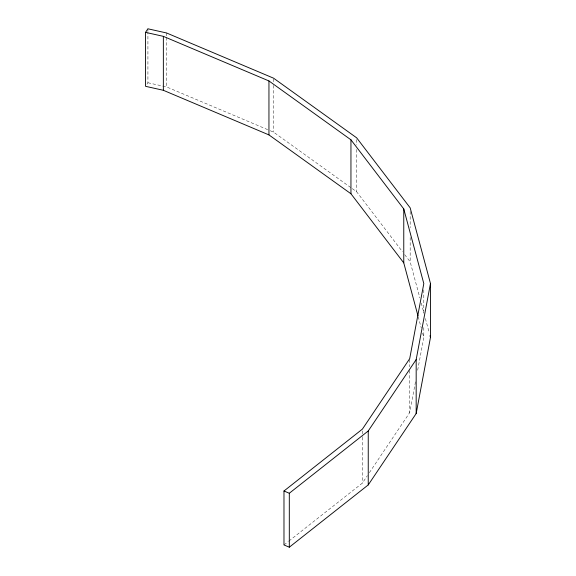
<?xml version="1.0" encoding="UTF-8"?>
<svg xmlns="http://www.w3.org/2000/svg" width="576" height="576" viewBox="0 0 576 576"><rect width="100%" height="100%" fill="white"/><g stroke="black" fill="none" stroke-linecap="round" stroke-linejoin="round"><path stroke-width="0.43" stroke-dasharray="2.88 2.16" d="M369.367 472.687L409.694 412.632L415.505 381.708M417.665 370.224L423.806 337.536L423.806 325.843M146.959 84.175L147.917 82.75L147.917 32.4M288.929 541.044L362.398 483.07L367.38 475.654M283.982 544.946L288.223 541.606M147.917 82.75L166.55 86.918L269.438 130.385M270.259 130.73L273.55 132.12L351.54 188.107M352.274 188.633L356.645 191.772L402.523 251.798M404.705 254.657L410.17 261.799L419.861 297.907M421.243 303.062L424.008 313.38M425.398 318.535L429.084 332.287M418.219 316.699L421.243 327.982M422.64 333.194L423.806 337.536M423.806 289.879L423.806 313.258M410.17 211.45L410.17 227.635M410.17 237.521L410.17 261.799M409.694 359.582L409.694 366.775M409.694 370.375L409.694 412.632M362.398 430.92L362.398 436.313M362.398 437.213L362.398 483.07M356.645 139.615L356.645 145.015M356.645 149.508L356.645 191.772M273.55 79.07L273.55 81.77M273.55 85.363L273.55 132.12M166.55 32.969L166.55 36.569M166.55 37.469L166.55 86.918M147.917 28.8L147.917 31.5"/><path stroke-width="0.86" d="M145.526 32.357L163.354 36.346L268.949 80.95L350.95 139.817L403.769 208.93L423.806 283.586L409.694 358.682L362.398 429.12L283.982 490.997L283.982 544.946L289.31 547.2L368.244 484.913L416.174 413.546L416.174 359.597L430.474 283.493L410.17 207.85L356.645 137.815L273.55 78.17L166.55 32.969L147.917 28.8L145.526 32.357L145.526 86.306L163.354 90.295L268.949 134.906L350.95 193.766L403.769 262.879L417.982 315.835M416.174 413.546L430.474 337.442L430.474 283.493M289.31 547.2L289.31 493.25L368.244 430.963L416.174 359.597M283.982 490.997L289.31 493.25M430.013 335.729L430.474 337.442M403.769 208.93L403.769 262.879M368.244 430.963L368.244 484.913M350.95 139.817L350.95 193.766M268.949 80.95L268.949 134.906M163.354 36.346L163.354 90.295"/></g></svg>
